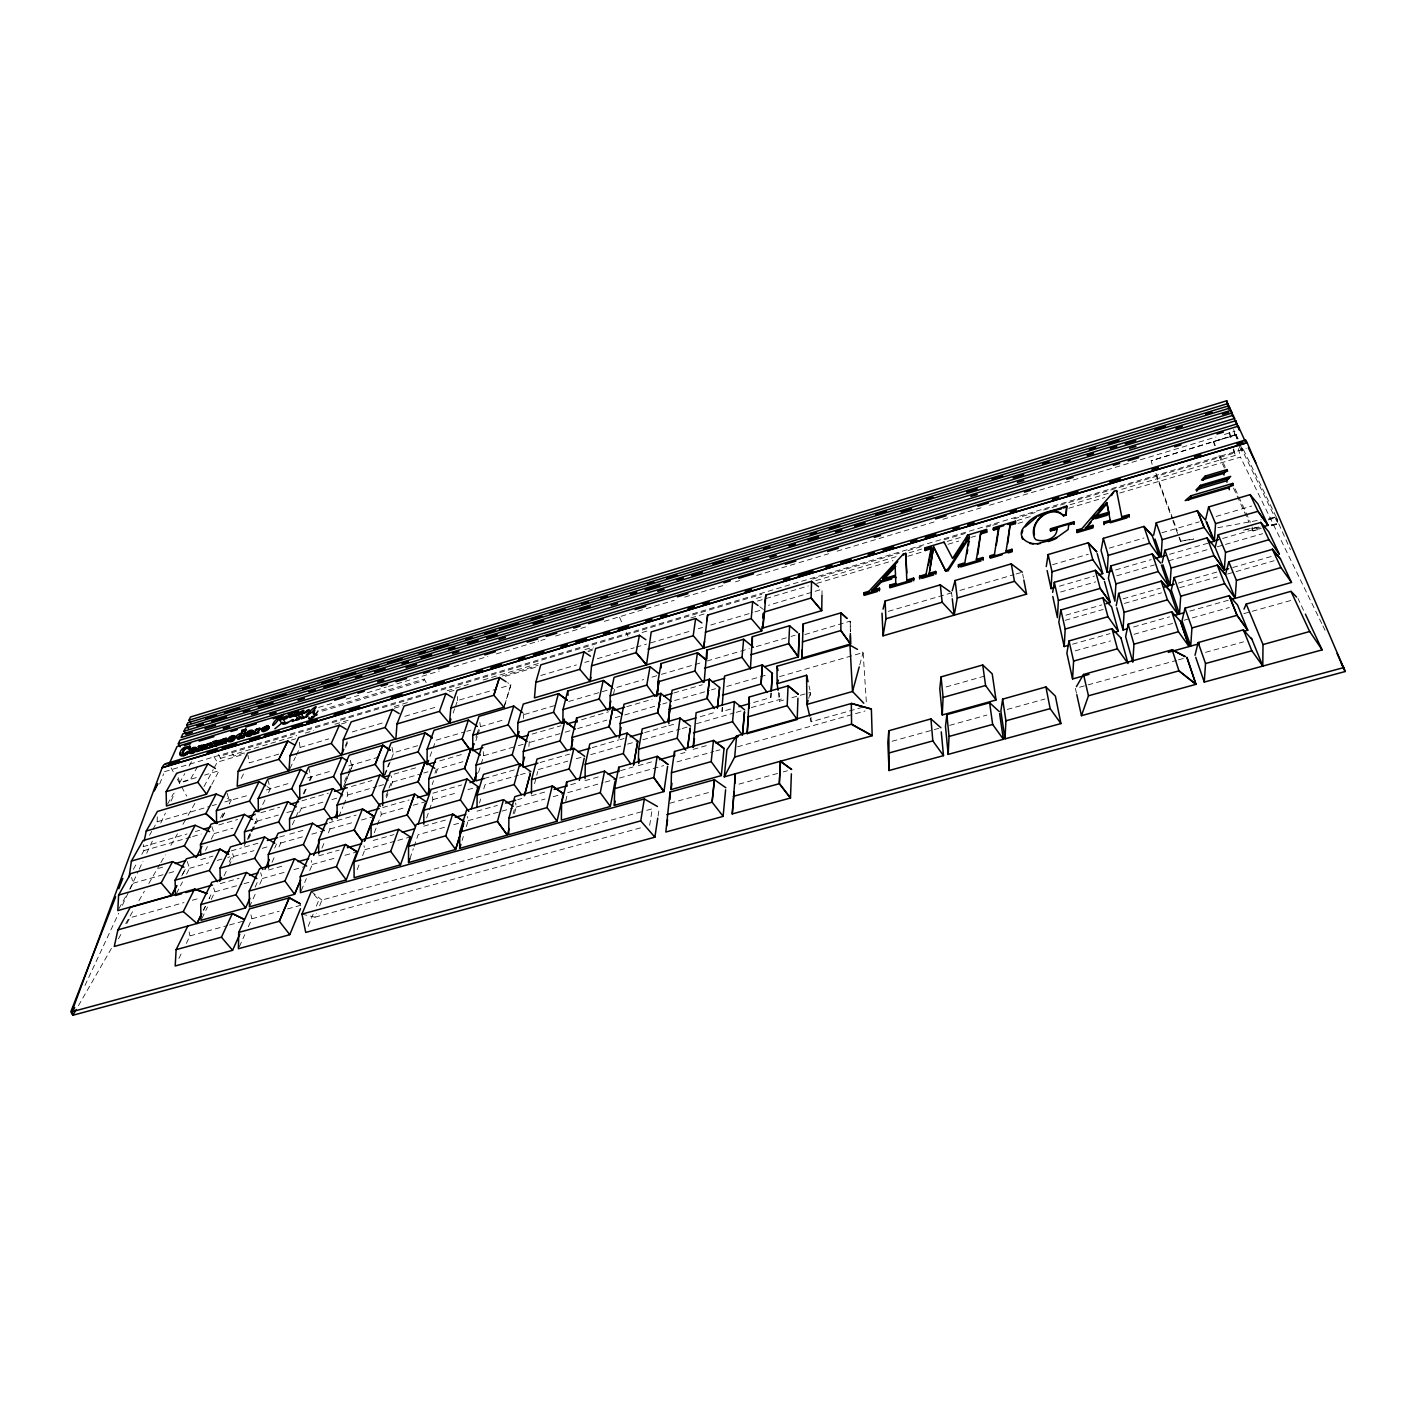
<?xml version="1.0" encoding="UTF-8"?>
<svg xmlns="http://www.w3.org/2000/svg" width="1416" height="1416" viewBox="0 0 1416 1416"><rect width="100%" height="100%" fill="white"/><g stroke="black" fill="none" stroke-linecap="round" stroke-linejoin="round"><path stroke-width="0.75" stroke-dasharray="5 3.75" d="M783.614 700.053L779.473 701.239L779.508 693.043M1238.133 438.818L1235.991 434.57L1237.071 439.102M821.988 595.747L822.041 589.215L768.534 605.287M152.822 829.44L157.158 821.776L157.371 813.51M730.532 709.08L722.054 711.505L722.16 707.416M771.065 692.99L770.835 697.557L751.754 703.009M771.118 693.15L770.835 697.557L768.339 694.035M722.054 711.505L722.479 707.434M658.068 816.058L659.343 807.598M649.661 825.351L652.245 808.802L645.855 810.572M613.482 694.406L614.827 687.999L643.696 679.538M565.745 801.084L567.692 792.641L603.057 782.676M534.575 783.703L537.726 771.596M514.486 813.492L516.203 807.12L515.654 802.925M513.141 813.864L514.291 809.616M859.76 664.865L863.123 652.564L859.353 650.44M528.894 746.498L529.531 738.125M523.389 718.408L524.009 710.283M321.397 710.018L424.304 679.06L423.88 680.565L320.848 711.558M808.713 698.424L810.501 692.389L809.032 685.964M479.475 803.031L480.714 798.978M483.776 788.818L485.015 784.765L518.362 775.26M504.007 707.168L510.91 684.689L507.636 682.636M504.68 705.256L510.946 684.813L498.627 688.477M462.112 840.449L463.333 836.484M466.377 826.572L468.218 820.625L467.545 816.483M478.52 772.481L483.759 755.684L483.157 751.56M475.918 740.656L477.21 736.656M477.865 734.656L480.449 726.656L479.847 722.549M478.431 729.576L475.847 737.577L478.484 729.718M426.623 818.005L428.712 811.881M429.42 809.828L432.924 799.615L431.809 793.509M409.914 858.609L413.348 848.644M414.038 846.644L418.163 834.697L445.385 827.033M434.96 773.295L436.27 769.26M432.163 784.623L433.508 780.729M436.234 772.924L437.579 769.03L462.944 761.702M453.191 713.027L454.607 708.779M455.368 706.85L457.492 700.548L496.574 689.079M430.004 756.48L435.933 740.214L464.678 731.93M386.444 797.739L387.949 793.827M390.958 785.986L392.462 782.075L391.241 776.039M374.284 832.82L376.638 826.661M377.417 824.608L381.346 814.342L380.479 810.324M357.186 869.707L359.487 863.707M362.567 855.689L364.886 849.688L363.965 845.671M385.949 796.146L391.205 782.428M159.672 784.004L163.672 773.738M384.373 775.136L389.135 762.994M385.064 774.782L393.843 752.675M301.944 914.134L315.025 917.179L316.565 913.373M319.627 905.78L321.91 900.08L643.714 811.156M308.192 926.347L313.113 914.187M316.405 906.081L318.865 900.01L313.821 894.346M338.813 816.625L342.92 806.784M343.734 804.801L347.84 794.96L346.938 790.995M321.945 848.149L325.167 840.485M328.388 832.82L329.999 828.98L329.025 825.032M301.272 890.646L306.369 878.557M309.768 870.504L312.316 864.468L311.29 860.521M343.433 786.871L348.601 774.676M349.469 772.64L352.903 764.516L351.239 768.711M345.203 782.924L350.371 770.729M218.294 754.586L220.542 758.374L221.675 755.702L761.861 594.26M344.513 781.349L347.097 775.26M347.964 773.225L351.416 765.082L349.646 757.206M345.469 745.63L347.097 741.665M345.539 747.276L348.035 741.524M299.519 812.359L301.307 808.412L300.298 804.5M239.322 946.72L244.72 934.737M248.331 926.754L251.924 918.772L250.933 914.842M292.386 824.749L299.555 808.908M272.014 862.291L275.518 854.591M279.023 846.874L280.775 843.016L279.695 839.122M303.254 793.898L305.821 788.234M309.254 780.694L310.971 776.924L308.546 767.189M304.192 793.633L306.706 787.845M310.192 780.428L311.909 776.658M249.446 906.824L256.349 891.726M259.801 884.186L262.385 878.522L260.668 872.681M255.146 887.124L257.694 881.336M274.722 848.096L276.439 844.113M84.96 985.465L118.643 913.32M122.378 905.302L128.927 891.266M129.865 889.266L138.29 871.212M139.228 869.212L142.963 861.194M146.715 853.175L152.326 841.157M160.751 823.103L165.424 813.085M171.035 801.067L174.787 793.048M289.944 768.658L295.448 757.082M296.369 755.153L300.05 747.436L299.006 739.488M248.243 837.298L250.172 833.316M251.128 831.316L255.942 821.369L253.11 827.475M246.366 841.405L243.428 847.246M247.34 839.405L252.154 829.457M248.561 839.068L257.199 821.156L254.986 813.439M264.916 800.022L258.402 813.439L279.589 807.315M268.527 792.606L270.368 788.8L267.712 779.189M224.047 875.867L227.834 868.114M228.79 866.185L233.516 856.503L231.728 850.733M229.162 861.99L232.012 856.184L227.764 857.406M201.922 918.4L207.497 907.037M211.214 899.443L214.913 891.868L213.657 888.044M178.912 958.455L181.673 952.809M186.31 943.41L190.01 935.888L189.142 931.94M203.479 910.063L205.355 906.258M203.532 910.187L205.409 906.399M222.383 817.227L225.321 811.527M231.197 800.093L229.233 803.916L231.144 799.969L227.374 798.5M205.532 850.308L207.444 846.591M211.267 839.175L214.117 833.599L211.108 824.094M220.56 817.935L223.498 812.235M241.198 778.428L244.189 772.605M222.33 817.103L224.294 813.297M176.451 893.549L182.505 881.903M186.54 874.132L189.567 868.309L186.346 858.839M181.761 875.849L184.788 870.008M182.823 874.026L185.868 868.203M211.798 784.446L219.073 770.676L204.612 775.118M194.877 803.403L187.319 816.696M204.028 786.535L213.197 769.667M214.205 767.791L217.268 762.18L244.809 753.967M118.448 938.826L121.581 933.091M126.785 923.533L129.918 917.78L183.974 902.594M118.838 908.789L125.953 896.027M130.007 888.752L133.051 883.283L131.635 877.495M197.621 766.552L190.204 779.827L179.478 783.013L184.788 773.614M133.369 869.318L137.582 861.848M141.795 854.379L143.901 850.644L143.388 844.591M149.547 835.21L151.724 831.369M167.477 804.182L173.602 793.332M189.054 766.091L192.24 760.445M78.429 1005.696L111.422 948.419M125.723 923.604L133.423 910.24M138.927 900.7L144.414 891.142M148.822 883.513L159.813 864.415M160.928 862.503L165.318 854.875M170.823 845.317L177.425 833.865M182.929 824.324L186.222 818.59M1235.991 434.57L1151.173 460.749L1152.358 465.209M1236.186 434.783L1151.208 460.749M318.6 707.434L333.415 702.973M346.106 699.15L358.814 695.327M367.275 692.778L386.32 687.025M388.444 686.388L439.226 671.096M454.04 666.617L487.9 656.422M496.379 653.873L538.7 641.112M540.824 640.475L545.054 639.2M555.638 636.014L587.375 626.438M604.313 621.341L674.14 600.295M684.725 597.11L722.815 585.622M735.524 581.799L739.754 580.525M756.693 575.427L796.889 563.303M799.013 562.665L828.643 553.727M837.104 551.178L934.454 521.849M942.932 519.3L981.023 507.813M989.483 505.264L1215.937 437.013M1224.398 434.464L1234.982 431.278M1214.627 445.668L1213.601 441.686L1236.221 434.889L1237.212 438.871M164.504 771.685L1246.257 448.412M812.695 579.055L899.549 553.107M908.01 550.576L922.843 546.134M944.03 539.815L965.216 533.478M986.403 527.141L990.634 525.885M992.758 525.248L999.112 523.354M1013.927 518.911L1035.114 512.592M1043.592 510.061L1234.239 453.067L1235.265 455.421L1118.764 490.202M1241.496 451.084L1242.912 450.66L1242.292 448.182L1240.876 448.606L1241.496 451.084L1238.327 444.536M220.542 758.374L296.794 735.612M305.272 733.081L313.75 730.55M334.937 724.231L349.77 719.806M394.25 706.513L409.082 702.088M447.208 690.707L468.395 684.388M483.228 679.945L540.416 662.883M584.914 649.59L593.393 647.059M642.103 632.51L648.457 630.616M690.831 617.978L705.664 613.535M756.498 598.366L762.852 596.472M815.828 580.649L898.434 555.992M909.037 552.824L921.745 549.036M947.162 541.443L961.995 537.018M1017.077 520.575L1031.91 516.132M1070.036 504.751L1108.162 493.37M244.278 752.958L233.711 756.109L230.631 750.869M341.468 723.965L347.805 722.072M394.285 708.195L402.746 705.681M449.226 691.805L455.563 689.911M502.06 676.052L537.974 665.325M588.684 650.21L592.915 648.935M291.395 740.072L295.643 738.798M505.353 676.264L537.142 666.794M587.976 651.643L592.207 650.369M757.436 601.092L763.79 599.198M765.914 598.579L808.288 585.941M816.749 583.41L893.018 560.665M907.851 556.258L922.666 551.833M948.101 544.257L958.685 541.089M971.394 537.301L975.624 536.045M1017.998 523.407L1024.352 521.513M1068.832 508.238L1104.852 497.512M1119.684 493.087L1240.434 457.085L1321.925 623.872M196.328 777.579L179.743 782.499L176.699 773.242M540.753 675.52L576.383 664.936M584.773 662.44L588.967 661.201M597.304 658.723L634.156 647.785M636.191 647.165L646.439 644.138M650.528 642.917L689.964 631.2M698.265 628.739L702.407 627.5M710.761 625.022L752.852 612.526M754.958 611.907L761.277 610.03M300.05 747.436L328.777 738.904M352.23 731.948L383.417 722.691M404.852 716.319L436.464 706.938M278.74 754.126L249.198 762.888L247.924 755.064M480.449 726.656L505.53 719.31M157.158 821.776L210.046 806.288M212.152 805.669L216.382 804.43M224.843 801.952L247.889 795.385M266.385 789.969L291.13 782.729M307.75 777.862L331.964 770.782M348.761 765.861L378.992 757.011M417.614 745.719L393.099 752.887L391.506 744.905M466.749 731.329L470.873 730.125M524.522 714.425L556.187 705.15M568.701 701.486L613.535 688.371M651.944 677.131L658.121 675.326M661.484 674.335L703.203 662.122M707.026 661.006L749.223 648.67M756.374 646.563L789.013 637.023M791.066 636.421L795.137 635.218M804.837 634.563L850.202 621.128L850.326 631.465M888.345 611.34L951.587 592.844M959.924 590.419L1014.015 574.613M1016.086 573.993L1022.334 572.17M1216.114 516.451L1251.744 506.043M1052.548 564.701L1088.302 554.258M1109.241 548.134L1144.004 537.991M1161.934 532.752L1199.21 521.867M1268.187 519.92L1276.524 517.513L1278.082 523.867L1271.851 525.672M143.034 846.715L187.036 833.953M195.426 831.528L199.621 830.307M218.737 824.944L237.587 819.492M301.856 800.854L328.353 793.172M351.363 786.5L371.966 780.517M394.002 774.145L418.994 766.888M439.756 760.87L462.926 754.144M532.097 734.107L560.913 725.753M581.534 719.77L608.544 711.788M626.757 706.655L652.033 699.327M673.892 692.99L702.425 684.725M143.901 850.644L190.541 837.157M192.665 836.537L201.143 834.077M1222.628 538.469L1259.78 527.726M1059.363 586.206L1094.497 576.047M1115.596 569.94L1151.208 559.639M1169.581 554.311L1207.777 543.266M1251.815 528.31L1252.948 530.805L1261.284 528.398M1271.692 525.389L1277.922 523.584L1241.549 448.748M1252.948 530.805L1259.355 529.283M214.117 833.599L232.967 828.148M257.199 821.156L278.386 815.032M286.864 812.589L295.325 810.129M301.307 808.412L323.751 801.916M331.91 799.562L342.106 796.624M347.84 794.96L376.762 786.606M378.815 786.004L387.081 783.614M392.462 782.075L421.702 773.614M423.791 773.012L427.968 771.808M483.759 755.684L516.415 746.25M518.451 745.666L526.628 743.294M530.026 742.32L563.072 732.762M565.143 732.178L573.391 729.789M577.586 728.567L606.845 720.125M615.199 717.7L621.482 715.894M624.704 714.956L660.653 704.566M662.759 703.964L666.989 702.743M674.6 700.531L709.398 690.477M711.452 689.893L715.54 688.707M726.709 686.477L768.198 674.494M1060.584 592.012L1095.683 581.87M1116.764 575.799L1154.412 564.931M1168.554 560.842L1208.804 549.231M1217.229 546.806L1223.406 545.018M1225.477 544.417L1262.594 533.708M779.561 676.636L863.123 652.564L866.468 704.018M158.468 868.38L162.663 867.176M200.771 859.583L212.966 856.096M231.268 850.857L241.446 847.954M244.703 847.016L259.11 842.892M279.678 837.015L287.908 834.661M289.696 834.148L306.334 829.387M329.238 822.838L333.344 821.51M337.167 820.572L356.142 815.138M382.692 807.545L409.153 799.969M432.871 793.19L461.705 784.942M484.237 778.499L515.513 769.561M540.045 762.534L569.568 754.091M592.171 747.63L618.686 739.895M619.889 739.701L624.014 738.515M644.687 732.603L667.379 725.948M668.795 725.7L677.167 723.31M700.194 716.726L716.885 711.788M1065.894 615.181L1101.843 604.915M1123.118 598.826L1160.217 588.242M1178.36 583.056L1218.043 571.71M1232.77 567.515L1272.949 556.028M133.051 883.283L166.858 873.637M168.964 873.035L175.301 871.212M751.347 707.558L783.243 698.46M189.567 868.309L208.665 862.857M217.161 860.432L225.64 858.008M696.389 723.7L734.196 712.903M736.285 712.319L742.586 710.513M233.516 856.503L253.977 850.662M262.172 848.326L268.314 846.573M280.775 843.016L303.573 836.52M311.856 834.148L322.228 831.192M329.999 828.98L353.097 822.395M361.487 820.006L374.072 816.413M381.346 814.342L404.728 807.669M413.242 805.244L426.004 801.598M432.924 799.615L457.616 792.588M467.9 789.65L478.183 786.712M520.451 774.658L530.858 771.685M538.257 769.578L567.834 761.135M576.277 758.728L584.72 756.321M590.702 754.622L625.5 744.692M627.553 744.108L637.784 741.188M642.811 739.754L680.158 729.098M682.229 728.514L690.53 726.143M791.88 697.699L810.501 692.389L810.642 698.69M1065.151 620.314L1103.188 609.464M1124.446 603.411L1161.509 592.844M1179.634 587.675L1217.194 576.967M1227.637 573.993L1233.973 572.188M1236.097 571.586L1274.117 560.736M693.079 749.383L707.504 745.312M220.276 883.619L239.056 878.309M268.491 870.008L283.288 865.831M318.724 855.83L339.185 850.06M373.204 840.449L393.931 834.608M423.809 826.183L446.925 819.652M477.015 811.156L497.388 805.421M517.76 799.668L521.831 798.518M531.407 795.81L547.939 791.155M570.648 784.747L578.914 782.411M585.02 780.694L599.676 776.552M620.597 770.64L633.111 766.959M638.297 765.649L653.148 761.454M680.724 753.684L684.972 752.48M1072.532 644.192L1110.02 633.625M1133.579 626.969L1169.492 616.845M1189.812 611.11L1228.964 600.065M810.2 717.93L811.138 721.771L864.539 706.726M214.913 891.868L241.977 884.257M244.048 883.673L250.296 881.92M262.385 878.522L285.572 871.99M293.997 869.619L304.529 866.663M312.316 864.468L336.778 857.6M344.92 855.299L357.151 851.866M364.886 849.688L395.861 840.962M397.931 840.396L410.321 836.909M453.775 824.678L462.147 822.324M468.218 820.625L512.751 808.094M516.203 807.12L544.965 799.031M553.178 796.712L563.444 793.827M605.145 782.092L615.553 779.172M619.482 778.057L663.75 765.614M676.972 761.896L713.841 751.524M715.894 750.94L719.983 749.79M946.083 686.955L985.943 675.733M1075.187 650.847L1110.533 640.899M1134.039 634.297L1174.112 623.022M1184.077 620.226L1190.254 618.491M1192.307 617.907L1229.353 607.499M737.559 746.816L865.017 710.991M192.293 900.257L200.612 897.921M1243.832 613.641L1250.08 611.889M1252.169 611.305L1291.746 600.225M1079.611 687.22L1176.413 660.422M1178.519 659.838L1186.944 657.502M1205.565 652.351L1243.567 641.837M892.08 741.276L938.79 728.355M949.623 725.364L986.899 715.062M1007.148 709.451L1044.919 699.026M190.01 935.888L227.48 925.533M229.551 924.949L244.136 920.931M251.924 918.772L279.164 911.249M287.536 908.93L302.21 904.877M669.927 803.226L709.292 792.341M738.993 784.128L781.083 772.499M783.19 771.915L787.402 770.746M315.025 917.179L641.129 827.705M1217.778 527.69L1261.143 519.778M1269.816 518.185L1276.312 516.999M1268.488 518.982L1276.524 517.513L1242.876 448.483M1178.962 537.089L1180.502 541.213L1193.458 538.876M1245.337 529.478L1260.523 526.734M1271.391 524.77L1277.922 523.584M1180.502 541.213L1193.67 539.195M1243.514 530.168L1260.842 527.035M1271.692 525.07L1278.188 523.902M267.181 786.623L270.438 788.641M759.773 606.685L763.383 609.411M311.308 891.514L321.91 900.08M213.94 756.569L217.268 762.18M171.053 767.826L173.177 771.649M177.319 779.119L186.735 796.146M424.304 679.06L426.163 682.654M1322.88 625.854L1325.801 631.802M1239.726 444.128L1242.912 450.66M1303.552 610.331L1297.994 598.472M1213.601 441.686L1215.388 445.615M1219.884 455.456L1225.265 467.245M1235.124 488.856L1237.814 494.75M1238.717 496.733L1250.381 522.274M1218.857 455.864L1224.362 467.935M1233.513 488.06L1249.071 522.274M1278.754 523.796L1290.418 549.744M1234.734 433.65L1236.823 438.27M619.535 617.288L622.067 622.987M626.297 632.51L627.996 636.315M1155.881 473.28L1172.66 518.398M1173.422 520.451L1177.245 530.717M1156.005 475.227L1172.076 518.539M1172.837 520.592L1178.2 535.036M1276.79 518.203L1277.851 521.796M227.091 793.208L229.392 800.801M1179.687 537.726L1180.661 541.549M1252.045 526.876L1253.107 531.089M1233.725 429.526L1235.761 437.898M1238.363 448.553L1240.434 457.085M1229.725 432.712L1231.743 440.96M1233.761 449.226L1235.265 455.421M1229.141 432.216L1231.177 440.571M1233.212 448.907L1234.239 453.067M1075.399 688.371L1076.797 694.672M1022.688 574.029L1023.503 578.206M778.322 692.477L779.473 701.239M951.57 592.702L952.065 596.915M457.368 696.513L457.545 700.672M811.049 717.576L811.138 721.771M850.237 621.27L850.379 631.607M210.949 894.859L209.09 898.664L210.949 894.859"/><path stroke-width="1.5" d="M463.616 823.723L455.598 849.494L408.534 862.592L408.534 846.396L416.198 824.519L452.748 814.182L464.236 821.74M423.809 824.183L423.827 810.253L431.084 789.42L466.944 778.995L460.359 799.881L423.827 810.253M427.136 749.223L462.041 738.869L470.147 749.984L462.094 739.01L468.377 720.054L434.022 730.302L427.136 749.223L427.119 764.534L428.57 760.516M428.765 794.376L428.783 778.729L435.809 758.852L470.962 748.498L464.59 768.41L428.783 778.729M459.669 848.379L459.74 832.059L466.537 810.288L503.512 799.668L497.423 821.492L507.353 835.104L459.669 848.379L460.89 844.414M516.344 736.055L508.132 724.744L513.725 706.018L478.944 716.39L472.785 735.205L472.696 750.657L482.874 747.701M526.858 741.435L517.867 735.028L482.236 745.382L476.006 765.136L475.9 780.889L484.237 778.499M477.033 807.155L477.121 795.102L483.458 774.41L519.814 763.844L514.132 784.588L521.442 794.606M749.223 708.159L749.276 697.008L788.11 685.857L798.146 694.212M752.303 645.926L752.374 636.687L789.615 625.748L797.615 632.651M563.444 793.827L552.311 786.039L514.822 796.642L508.875 818.289L508.733 834.732L557.019 821.298L562.895 795.81M517.707 736.338L517.849 722.744L523.265 704.053L558.453 693.716L567.073 700.017M573.692 727.895L564.842 721.399L528.77 731.86L523.318 751.489L523.159 767.366L537.921 763.135M531.442 793.792L531.584 779.632L537.018 759.065L573.869 748.356L584.72 756.321M669.98 799.509L670.051 792.075L714.46 779.738L725.859 787.756M1296.596 597.074L1291.003 591.304L1246.222 604.066L1263.001 644.563L1262.789 666.086L1251.762 650.617L1243.425 629.819L1198.166 642.563L1195.015 655.272M615.553 779.172L604.561 771.118L566.612 781.986L561.586 803.527L561.373 820.094L610.314 806.483L615.093 781.136M562.842 723.24L563.019 709.558L567.71 690.99L603.287 680.53L611.836 687.061L603.234 680.388L599.198 698.991L607.429 710.301M571.798 749.471L571.976 737.488L576.613 717.983L613.11 707.38L621.819 713.965M585.056 778.641L585.268 764.375L589.782 743.949L627.111 733.081L637.784 741.188L633.554 764.941L637.784 741.188M300.369 903.868L289.342 897.832L249.446 908.93L238.702 932.436L238.419 948.72L289.767 934.702L300.493 908.718M609.942 709.575L610.19 695.787L614.084 677.344L650.05 666.635L658.511 673.396M667.609 766.375L663.927 791.579L614.332 805.368L614.633 788.659L618.721 767.26L657.219 756.392L667.963 764.428M821.953 595.605L821.74 610.65L762.799 628.014L763.932 612.969M619.96 735.665L620.173 723.594L623.996 704.212L660.936 693.504L671.219 701.522M638.386 761.543L638.634 749.206L642.209 728.921L680.087 718.054L690.53 726.143M657.626 695.734L657.927 681.857L661.024 663.555L697.451 652.847L705.717 659.573M668.848 723.682L669.166 709.487L672.14 690.247L709.469 679.255L719.629 687.521L717.381 707.876L719.629 687.521M671.06 789.579L671.45 772.747L674.512 751.489L713.54 740.462L724.036 748.498L713.487 740.32L711.186 761.613L721.364 775.596L671.06 789.579L671.963 783.331M693.132 747.312L696.106 712.69L734.426 701.557L744.692 709.912M704.159 682.229L706.832 650.086L743.665 639.253L753.4 647.289M722.213 705.363L724.55 676.034L762.374 664.883L772.357 673.29L771.26 690.937M818.59 586.72L811.545 581.321L811.12 598.136L821.74 610.65L811.085 597.995L764.552 611.96L762.799 628.014M797.934 698.283L797.208 719.505L747.135 733.647L749.276 697.008M750.427 668.812L752.374 636.687M801.969 658.068L803.138 623.96L840.839 612.88L847.104 618.473L840.803 612.739L840.892 630.686L850.52 643.997L801.969 658.068L802.253 649.732M802.89 631.43L803.138 623.96M304.405 713.133C313.909 707.628 306.458 709.558 305.785 712.071C287.59 721.293 308.776 704.106 302.847 712.956L304.351 712.832M306.599 716.832L305.095 716.956M789.615 625.748L788.747 643.678L798.341 656.918L799.173 633.89L798.341 656.918L764.976 666.582M791.385 773.809L790.464 798.005L732.249 813.899L735.329 773.933L734.869 783.402M941.268 731.913L943.498 755.648L889.071 770.516L888.805 730.762L930.932 718.903L940.914 727.771M942.277 714.956L943.091 697.415L941.091 676.883L982.722 664.971L992.209 673.821L996.05 700.017L942.277 714.956L939.782 688.725L941.091 676.883M747.63 716.956L787.19 705.699L788.075 685.716L798.093 694.052M999.59 713.593L1003.395 739.294L948.189 754.374L949.039 736.444L946.862 714.638L989.625 702.761L999.307 711.629M118.59 895.089L117.811 910.612L171.672 895.39L176.734 885.69L171.672 895.39L161.07 882.858L118.59 895.089L130.679 873.637L172.575 861.618L183.974 867.265M295.679 719.983L292.192 721.523L293.377 719.594M779.296 783.544L790.464 798.005L779.296 783.544L780.428 761.242L791.562 769.437L780.428 761.242M780.464 761.401L779.349 783.685L733.346 796.358M1004.988 738.869L1005.926 720.797L1002.617 699.15L1045.911 686.937L1055.398 696.123L1060.938 723.576L1004.988 738.869L1000.864 711.204L1002.617 699.15M1129.101 517.229L1128.924 514.698L1121.755 516.805L1122.021 517.778M187.868 926.029L176.115 949.658L175.195 965.977L232.578 950.313L239.8 934.206M670.051 792.075L665.839 832.024L723.116 816.395L725.594 789.809M1055.221 587.41L1051.079 588.596L1052.017 571.781L1048.141 554.541L1088.231 542.788L1096.71 551.798M1103.949 579.498L1095.311 570.418L1054.318 582.312L1058.389 600.437L1057.433 617.606L1052.796 596.49M1068.354 645.377L1064.195 646.546L1065.186 629.04L1060.885 609.942L1102.816 597.764L1111.613 606.898L1118.339 631.27L1114.18 632.456M1088.993 674.388L1072.567 678.954L1073.593 661.077L1069.027 640.935L1111.967 628.633L1120.941 637.979M238.083 771.401L278.846 759.33L287.714 741.01L247.605 753.1L238.083 771.401L237.198 786.216L288.722 770.906M1111.418 571.144L1107.223 572.365L1108.232 555.391L1103.33 538.346L1143.933 526.433L1152.164 535.443L1159.598 557.214L1155.403 558.417M1110.746 565.94L1115.914 583.888L1114.87 601.198L1108.392 578.206L1110.746 565.94L1152.288 553.904L1160.695 563.108M771.207 690.796L772.357 673.29M1127.242 628.757L1123.03 629.961L1124.109 612.296L1118.658 593.393L1161.208 581.215L1169.758 590.49L1161.208 581.215M1128.198 624.226L1133.95 644.174L1132.818 662.21L1125.614 636.669L1128.198 624.226L1171.722 611.747L1180.448 621.252L1189.086 646.563L1168.253 652.351M1165.35 555.55L1161.102 556.771L1162.2 539.673L1156.27 522.823L1197.37 510.751L1205.423 520.044M289.997 755.666L331.291 743.418L339.38 725.24L298.741 737.506L289.997 755.666L289.023 770.587L341.291 755.206L343.752 749.33M1174.183 584.242L1170.005 585.445L1171.156 568.011L1164.908 550.24L1206.963 537.885L1215.158 547.39L1218.238 534.77L1260.842 522.415L1268.754 531.761L1279.267 554.063M1183.634 612.862L1179.51 614.031L1180.696 596.225L1174.13 577.498L1217.229 565.161L1225.53 574.595L1228.752 561.851L1272.4 549.355L1280.453 558.931L1291.516 582.436L1231.035 599.499M1199.157 643.767L1190.714 646.103L1191.936 627.943L1184.997 608.172L1229.141 595.693L1237.549 605.021L1247.744 630.262L1243.514 631.43M1263.001 644.563L1309.729 631.501L1322.119 649.873L1204.255 682.087L1205.529 663.538L1198.166 642.563M1218.486 539.673L1214.362 540.859L1215.547 523.655L1208.591 506.981L1250.169 494.626L1257.992 504.043L1268.046 525.336L1263.922 526.522M343.238 739.878L385.117 727.488L392.391 709.434L351.203 721.859L343.238 739.878L342.176 754.94L395.135 739.205M1228.539 568.719L1224.309 569.922L1225.53 552.364L1218.238 534.77M1228.752 561.851L1236.433 580.383L1235.159 598.331L1224.628 583.569L1217.194 565.002L1225.495 574.436L1235.124 598.172M722.496 695.15L761.047 684.052L762.374 664.883M761.047 684.052L762.428 665.042M764.552 611.96L765.808 595.127L811.545 581.321M396.993 723.965L439.438 711.381L445.881 693.468L404.126 706.071L396.993 723.965L395.843 739.152L504.007 707.168M762.038 626.509L761.755 630.97L534.452 697.876L535.814 682.37L540.788 664.865L584.011 651.82L590.454 656.174M762.728 618.031L763.012 613.57M450.978 719.08L449.527 723.204L450.801 708.018L457.12 690.265L499.441 677.503L506.043 681.733M747.135 733.647L748.356 718.779M888.805 730.762L887.832 742.444L889.071 770.516M705.363 632.138L751.223 618.544L752.657 601.517L707.593 615.11L703.717 648.05L693.221 635.589L695.645 618.509L651.218 631.925L646.492 664.883L636.067 652.51L646.457 664.759M1073.894 521.831L1073.965 524.097L1073.894 521.831L1050.53 528.752L1050.601 531.018L1057.168 529.071L1050.371 530.31M732.249 813.899L734.196 791.898M724.266 776.853L734.692 757.064L736.621 735.895L851.335 703.504L871.371 709.044L851.317 703.345L851.582 724.337L872.203 735.754L724.266 776.853L726.921 749.807L736.621 735.895M1104.055 524.628L1103.931 522.079L1110.162 520.238L1108.94 513.672L1093.347 518.291L1085.541 528.557L1090.939 522.362M590.985 677.326L590.083 681.503L591.534 665.856L595.623 648.51L639.448 635.288L645.802 639.696M707.08 620.686L707.593 615.11M704.513 668.264L742.002 657.325L743.665 639.253M693.504 732.815L732.55 721.7L734.426 701.557M724.036 748.498L721.31 775.455M1050.601 531.018L1050.53 528.752M1034.459 534.735C1030.883 519.53 1052.389 504.432 1063.54 515.866L1066.089 515.105L1066.708 505.99L1064.23 506.733C1051.345 511.99 1033.999 512.521 1024.954 526.079C1013.679 537.567 1030.954 547.266 1041.574 542.54A34.126 18.408 -17.7 0 0 1058.46 536.434L1068.177 529.513L1068.655 524.894L1073.753 523.389M1066.089 515.105L1066.708 505.99M712.071 802.199L714.425 779.579L712.071 802.199L666.83 814.643M1085.258 527.584L1092.904 525.336L1092.957 527.903L1076.974 532.611L1076.868 530.062L1081.93 528.575L1114.073 491.334L1116.569 490.591L1116.835 491.564M946.862 714.638L945.481 726.514L948.189 754.374M709.469 679.255L707.15 698.389L714.496 708.584M709.522 679.397L707.204 698.53L669.166 709.487M764.87 602.72L765.808 595.127M1008.121 552.93L1012.086 551.762L1011.998 549.284L1006.103 551.019L1006.404 551.921M1056.956 528.363C1057.77 538.646 1043.468 542.947 1035.574 539.478L1034.406 537.726C1028.051 521.46 1051.911 501.937 1063.54 515.866M693.362 747.241L694.46 738.674M268.898 728.55L264.314 730.798L264.827 728.921L269.288 727.576L267.925 725.594L262.686 727.877A4.319 1.823 -28.8 0 0 261.588 729.329L261.96 730.745A3.841 1.628 -28.8 0 0 263.624 730.851C269.093 727.488 270.067 729.187 263.995 731.506A3.841 1.628 -28.8 0 1 262.332 731.399L261.978 729.983A4.319 1.823 -28.8 0 1 262.579 729.028M269.288 727.576L268.314 726.249M704.531 641.377L703.681 647.909M687.61 747.453L690.194 728.143M687.663 747.595L690.229 728.284M657.927 681.857L694.973 671.042L697.398 652.705L705.681 659.431M1002.192 554.683L990.315 558.187L990.032 557.285L990.244 555.709L994.475 554.452L998.563 527.69L993.306 529.248L993.59 530.133L998.846 528.575L998.563 527.69M129.157 876.787L131.387 861.087L143.069 840.573L195.143 825.28L184.328 845.812L131.387 861.087M666.724 825.847L667.591 819.687M638.634 749.206L677.184 738.249L680.087 718.054M983.058 560.329L982.863 557.497L976.367 559.409L976.792 560.665M657.466 806.518L644.333 798.978L311.308 891.514L301.944 914.134L305.732 932.418L654.882 837.192L657.75 818.165M1007.643 543.673L1010.157 524.221L1015.148 522.734L1015.414 521.212L993.554 527.743L993.306 529.248M996.333 545.054L998.846 528.575M1006.103 551.019L1010.157 524.221M958.632 567.533L958.455 564.701L964.862 562.825L969.376 536.098L947.764 569.374L945.339 570.082L933.551 546.948L929.002 574.772M667.91 764.286L657.166 756.232L653.82 777.685L663.927 791.579L653.767 777.526L614.633 788.659M1046.247 566.542L1048.141 554.541M654.882 837.192L640.74 820.873L644.333 798.978M976.367 559.409L980.757 532.611L986.332 530.947L986.58 529.442L967.712 535.071L952.596 558.47L944.047 542.133L925.144 547.78L924.825 549.302L925.25 550.523L931.728 548.594L931.303 547.373L924.825 549.302M977.801 554.47L980.757 532.611M1052.654 592.366L1054.318 582.312M657.75 712.779L660.883 693.362L657.75 712.779L620.173 723.594M993.59 530.133L993.554 527.743M656.564 695.84L659.06 680.954L656.599 695.982M967.004 553.78L967.712 549.656M968.402 545.549L969.093 541.443M981.164 533.85L986.74 532.186L986.58 529.442M1026.582 594.118L883.035 635.837L885.938 618.774L885.089 601.074L940.33 584.861L949.977 591.711M935.834 574.259L935.657 571.445L928.56 573.533M1060.885 609.942L1058.814 622.12L1064.195 646.546M638.669 763.49L639.43 759.171M1010.44 525.106L1015.431 523.619L1015.414 521.212M1022.334 572.17L1011.272 563.869L955.127 580.507L957.251 597.995L954.207 615.234L942.153 602.242L885.938 618.774M1069.027 640.935L1066.868 653.183L1072.567 678.954M610.19 695.787L646.793 685.114L650.05 666.635M919.763 579.002L919.603 576.188L926.046 574.276L931.303 547.373M913.709 580.772L913.603 578.082L906.789 580.082L907.196 581.197M929.763 570.666L933.551 546.948M1103.33 538.346L1101.064 550.523L1107.223 572.365M585.268 764.375L623.305 753.56L627.111 733.081M614.332 805.368L615.128 801.155M639.448 635.288L636.12 652.652L591.534 665.856M928.507 565.161L931.728 548.594M619.128 737.966L621.093 727.523M1116.197 605.765L1118.658 593.393M561.586 803.527L600.26 792.695L604.561 771.118M144.237 840.839L146.255 831.015L157.424 811.457L216.099 794.057L205.851 813.616L146.255 831.015M925.25 550.523L925.144 547.78M609.092 726.797L613.057 707.239L609.092 726.797L571.976 737.488M609.039 709.788L610.792 701.079M1153.651 535.16L1156.27 522.823M206.913 893.549L194.629 889.177L130.29 907.355L117.917 929.87L114.271 946.472L232.454 913.639L244.242 919.391L232.401 913.515L221.445 937.18L176.115 949.658M911.727 581.374L889.903 587.799L889.85 585.091L895.779 583.339L895.567 576.648L880.752 581.038L872.097 590.33L872.521 591.445L881.159 582.153L891.744 579.02M1162.2 562.683L1164.908 550.24M579.356 780.393L584.224 758.197M1174.13 577.498L1171.297 590.047L1179.51 614.031M877.46 591.481L864.167 595.393L863.742 594.295L864.114 592.685L868.928 591.269L903.337 554.063L905.709 553.355L906.86 572.967M531.584 779.632L569.126 768.959L573.869 748.356M570.56 749.931L572.967 739.418M1205.653 519.513L1208.591 506.981M1184.997 608.172L1182.024 620.81L1190.714 646.103M590.083 681.503L579.728 669.219L584.011 651.82M556.966 821.156L546.983 807.456L552.258 785.898L563.391 793.686M523.318 751.489L559.993 740.94L564.789 721.257L575.409 729.045M563.462 723.169L564.382 719.08M241.977 735.417L240.95 734.55L238.897 737.948A2.602 1.08 -29.1 0 1 237.286 738.32C232.383 734.939 246.472 731.612 240.295 734.444M883.053 609.145L885.089 601.074M561.798 723.541L553.567 712.16L558.4 693.575L567.126 700.159M879.371 590.915L879.371 588.189L872.097 590.33M530.274 773.561L524.362 795.774L530.327 773.702M266.916 727.966L266.509 726.072L264.597 727.895L267.235 727.01M509.034 828.59L507.353 835.104L497.37 821.351L459.74 832.059M859.211 666.918L852.503 691.504L806.925 704.442L809.74 716M522.345 765.684L524.593 757.188M476.006 765.136L512.238 754.693L517.813 734.886L526.805 741.294M517.495 737.665L519.159 731.559M952.189 590.791L955.127 580.507M808.129 700.424L806.925 704.442L806.571 675.255L777.154 683.698L778.021 690.282M471.28 809.067L478.13 786.57M463.563 823.581L455.598 849.494L445.668 835.829L408.534 846.396M476.643 772.87L474.077 781.402L469.953 782.588M476.696 773.012L474.077 781.402L464.536 768.269M499.441 677.503L493.795 695.132L504.043 707.292M499.494 677.627L493.848 695.274L450.801 708.018M445.721 835.971L452.695 814.041L464.183 821.599M464.59 768.41L471.015 748.639M471.953 749.577L473.9 743.577L472.006 749.701M1021.626 533.85L1022.795 530.434M204.028 744.993L201.851 750.108L202.594 748.692C207.373 742.338 199.798 745.913 200.028 749.471L201.514 749.896L200.028 749.471M778.357 680.176L777.154 683.698L776.977 666.281L849.972 645.147L857.476 649.378M209.356 744.834C209.267 741.241 204.683 746.303 205.019 747.967L206.506 748.391L201.851 750.108M1245.23 440.978A20.231 1.628 74 0 1 1247.107 442.695L1345.2 671.52L72.924 1015.237L71.827 1011.767L162.185 767.578A17.718 8.425 72.8 0 1 168.221 763.773L168.947 764.02M408.534 862.592L409.914 858.609M429.455 788.747L427.473 794.73L417.295 797.65M418.163 824.077L425.225 803.509M410.268 836.768L400.516 864.822L354.106 877.725L354.018 861.671L362.602 839.67L398.604 829.334L390.71 851.388L354.018 861.671M1186.927 657.343L1195.954 684.353L1081.452 715.664L1088.462 695.787L1083.505 674.459L1172.129 649.802L1185.086 656.546L1172.129 649.802M371.116 837.086L371.081 825.245L407.118 814.996L414.587 794.004L426.004 801.598M407.118 814.996L414.64 794.146L379.187 804.288L371.081 825.245M382.692 805.598L382.656 792.022L418.039 781.827L425.172 761.79L434.747 768.322M418.039 781.827L425.172 761.79M389.825 775.349L383.577 777.154L383.541 761.95L418.109 751.843L425.083 732.78L432.322 737.736M364.514 841.069L374.072 816.413L362.478 808.943L354.159 830.059L318.6 840.166L318.724 853.866M382.656 792.022L390.427 772.039L425.225 761.932M364.461 840.945L374.019 816.271M115.634 896.894L70.8 1011.82L72.924 1015.237L76.216 1009.519M118.838 888.682L122.838 878.416M356.301 853.724L346.194 879.92L300.422 892.664L300.263 876.734L309.732 854.609L345.309 844.555L357.151 851.866L345.239 844.414L336.442 866.592L300.263 876.734M268.916 726.921L264.456 728.266L263.942 730.143L268.527 727.895M264.969 728.55L266.898 726.727M253.889 734.462L256.243 729.47L253.889 734.462L258.792 732.692M337.15 818.36L337.079 805.138L372.036 795.066L379.913 774.924L388.002 780.322M257.163 732.603C261.447 724.957 257.818 729.895 261.854 728.727C259.464 730.32 256.615 727.399 256.526 729.948M258.261 729.594L258.721 728.355M257.446 733.099L260.402 728.798M253.623 733.984L258.526 732.196M383.541 761.95L391.117 742.904L425.136 732.904L432.376 737.86M341.061 789.491L340.973 774.375L375.169 764.392L382.816 745.205L390.126 750.091M375.169 764.392L382.816 745.205M240.72 738.479L240.171 737.541C240.401 739.364 245.623 737.665 243.8 736.108L242.791 736.409L244.331 737.046M194.842 749.241C192.753 756.622 189.39 749.931 194.788 748.445M242.791 736.409L245.818 729.028L243.34 737.347M241.729 730.656L243.729 731.134L241.729 730.656L245.818 729.028M242.278 731.576L243.694 730.851M241.906 733.329L243.18 730.214M188.417 748.427L189.868 746.144L190.381 746.993C189.974 750.781 184.717 744.09 183.354 750.639C178.752 758.569 187.054 751.117 188.31 752.144L187.071 754.569L185.567 753.56C176.841 759.489 179.389 747.4 186.487 746.993A4.018 1.646 -29.6 0 1 188.116 746.781L189.868 746.144M214.878 744.922L216.418 745.418L214.878 744.922C214.613 741.365 222.153 737.789 217.445 744.143L216.737 745.63L221.268 744.267L219.887 743.418L221.746 744.126L226.259 742.763L224.896 741.895L226.418 742.409M224.896 741.895L226.206 738.037L221.285 740.072L221.763 740.887L224.825 739.063M225.392 742.727L226.808 739.046L225.746 738.833M335.061 817.705L337.486 811.669M216.259 744.816L220.931 743.099M219.887 743.418C219.71 739.895 227.144 736.196 222.454 742.639L221.268 743.294L226.259 742.763M221.746 744.126L224.241 740.356L223.87 738.922M337.079 805.138L345.557 785.048L379.966 775.065M220.365 744.232L221.763 741.241L224.347 739.736M313.662 855.423L319.343 841.989M215.356 745.736L218.843 740.444M216.754 740.533L216.843 742.32L216.754 740.533L213.232 741.719L214.577 742.568L213.073 742.072M205.019 747.967L206.842 748.604L211.338 747.241L210.028 746.462L211.745 747.117L216.418 745.418M216.737 745.63L217.445 744.143M318.6 840.166L327.574 819.085L362.531 809.067L374.072 816.413M211.745 747.117L214.099 741.754M210.028 746.462L211.356 742.604L206.453 744.621L211.798 743.329L210.471 747.205M212.435 745.648L211.267 746.303L216.259 745.772M340.973 774.375L349.203 755.241L382.869 745.329L390.179 750.232M238.702 932.436L279.288 921.267L289.289 897.709L300.298 903.727M279.288 921.267L289.289 897.709M205.462 748.71L206.878 745.719L209.48 744.214M201.391 749.365L206.063 747.648M209.037 743.471L206.4 747.86L211.338 747.241M206.842 748.604L207.586 747.205M289.643 829.776L289.537 818.837L324.069 808.89L332.707 788.641L342.53 794.995M202.382 745.807L198.293 746.604L201.957 745.082M200.47 750.215L202.258 746.781L204.506 745.931M196.877 751.595L199.302 746.303L196.877 751.595L201.514 749.896M299.803 799.297L299.679 786.429L333.503 776.552L341.787 757.259L347.398 761.011M268.474 868.061L268.297 854.45L303.396 844.485L312.529 823.245L324.299 830.608M284.917 881.035L294.616 894.275L300.564 880.026L294.616 894.275L249.446 906.824L249.234 891.036L284.917 881.035L294.563 858.733L306.635 866.061M1243.991 609.145L1246.222 604.066M251.198 733.346C248.561 739.435 247.074 731.824 251.517 731.364M180.133 746.834L178.292 743.807L179.956 740.161L1235.796 420.711L1239.212 430.004L1238.292 426.181L177.071 746.498L169.053 764.18L179.531 760.852M192.275 732.426L185.921 734.355L184.027 731.205L185.461 728.072L1231.053 410.286L1233.247 416.924M188.417 728.408L186.647 725.452L187.85 722.797L1229 405.737L1230.929 411.737M190.788 723.169L189.018 720.213L190.487 716.992L1226.734 400.763L1228.876 407.206M289.537 818.837L298.758 798.642L332.707 788.641M249.871 898.328L245.605 907.904L201.001 920.312L200.718 904.612L211.781 882.292L246.455 872.486L256.88 878.557M265.004 869.318L269.359 859.53M268.297 854.45L278.067 833.281L312.529 823.245M299.679 786.429L308.546 767.189L341.84 757.401M249.234 891.036L259.517 868.805L294.563 858.733M244.649 842.679L244.49 831.812L278.616 821.988L287.979 801.633L296.263 806.872M71.862 1013.537L74.659 1007.519M258.385 811.315L258.208 798.518L291.678 788.747L300.617 769.366L307.095 773.596M200.718 904.612L235.959 894.753L246.455 872.486M220.206 879.194L220.011 868.185L254.65 858.326L264.58 836.998L274.793 843.228M278.846 759.33L287.767 741.134M219.692 881.336L221.533 877.336M244.49 831.812L254.42 811.51L287.979 801.633M201.621 913.851L197.001 923.498L201.674 913.993M258.208 798.518L267.712 779.189L300.617 769.366M220.011 868.185L230.542 846.892L264.58 836.998M154.256 790.96L157.778 783.862M200.7 855.264L200.488 844.485L234.242 834.767L244.278 814.306L252.667 819.475M216.613 823.439L216.382 810.731L249.481 801.067L259.075 781.597L265.624 785.756M181.637 893.744L175.442 895.496L175.124 880.186L209.338 870.451L219.976 849.051L228.525 854.06M117.917 929.87L183.284 911.568L194.576 889.053L206.86 893.408M237.198 736.975L237.835 739.258A2.602 1.08 -29.1 0 0 239.446 738.886L241.003 737.789M185.567 753.56L187.797 751.294M201.886 846.325L196.169 857.583L184.328 845.812M216.382 810.731L226.525 791.296L259.128 781.721M200.488 844.485L211.108 824.094L244.331 814.448M175.124 880.186L186.346 858.839L220.029 849.175L228.596 854.184M161.141 882.982L172.575 861.618M180.646 752.462C177.549 756.728 184.045 756.693 186.062 754.409M210.683 786.269L206.559 794.181L166.451 805.987L166.15 791.668L176.699 773.242L207.887 763.79L197.833 782.287L166.15 791.668M241.481 736.639C232.1 743.276 247.304 725.417 238.667 737.683M154.556 789.066L157.548 783.809M1076.408 686.636L1083.505 674.459M933.693 546.912L945.764 571.321L948.207 570.613L969.624 537.284M954.172 557.904L963.482 543.496M965.8 539.903L967.712 535.071M300.971 717.239L301.059 718.921L308.033 716.071M274.881 728.815L282.616 722.461M283.005 722.656C280.067 726.744 291.944 721.364 287.076 722.372M228.613 739.24L227.852 741.081A4.602 1.929 -29.2 0 0 228.773 741.772C236.189 742.639 238.136 732.125 229.764 738.214M258.544 730.072L260.013 728.284M189.549 751.383L190.47 750.356M313.325 710.797L314.883 710.655L312.37 711.912C293.307 724.904 325.485 696.637 313.325 710.797L315.556 714.797L317.998 710.991M1095.365 517.229L1106.993 503.6L1108.94 513.194L1095.365 517.229L1095.081 516.256L1106.728 502.627L1108.94 513.194M1066.938 506.698L1063.062 508.096M297.732 717.912C291.696 722.567 302.9 718.301 298.033 719.08L300.9 716.832M295.785 715.08C300.316 712.478 299.325 709.717 295.201 713.31C289.714 719.116 300.865 714.142 295.785 715.08L297.289 717.753M288.935 722.001L292.457 719.594M1091.984 518.203L1094.78 514.964M1098.975 510.114L1103.17 505.246M1111.56 495.547L1114.073 491.334M283.66 714.39L280.049 717.753L281.749 717.434L280.138 719.983L286.138 718.531L284.811 718.39L286.651 715.876L279.094 718.868C268.35 732.886 273.323 720.195 278.297 718.284L282.881 714.638M315.556 714.797L317.113 714.673L314.6 715.93C314.352 718.018 306.617 721.063 309.131 717.416M895.071 565.391L882.611 579.02L895.531 575.179L895.071 565.391L895.638 566.542L883.018 580.117L894.098 576.843M1232.858 483.387L1190.785 495.812L1185.192 500.627L1228.858 487.741L1232.858 483.387L1233.336 485.369L1191.298 497.777L1188.484 500.184M1223.689 473.457L1227.336 469.493L1205.175 476.077L1201.511 480.042L1223.689 473.457L1224.061 475.05M1196.272 489.777L1226.628 480.803L1230.699 476.36L1200.396 485.352L1196.272 489.777L1196.626 491.175L1200.733 486.732L1229.017 478.36M188.31 752.144C178.381 762.923 184.062 743.896 188.93 749.276M882.805 577.817L897.762 561.639M1203.122 480.29L1205.582 477.652L1227.707 471.085M1025.184 526.787L1036.494 517.159M247.181 733.311L245.924 735.647A4.62 1.929 -29 0 0 246.88 736.338C254.349 737.187 256.172 726.691 247.818 732.78M240.419 736.869L239.446 737.665M216.365 741.506L221.285 740.072M216.843 742.32L220.011 740.515M201.55 746.037L206.453 744.621M201.992 746.781L206.895 745.365M263.075 728.532L264.367 727.523M303.608 717.169L302.316 717.788M182.912 750.02L186.983 747.843A4.018 1.646 -29.6 0 1 188.629 747.613L190.381 746.993M191.125 749.843C199.497 743.789 197.284 754.303 190.027 753.418A4.602 1.894 -29.6 0 1 189.124 752.71M1038.105 516.114L1051.929 510.893M265.075 727.116L267.235 726.337M285.236 722.886L284.156 722.886M310.759 718.071L312.936 716.425L311.962 716.726M245.18 730.355L246.349 729.948M189.018 720.213L1227.991 403.507M205.586 718.655L216.17 715.434M224.613 712.868L239.428 708.354M256.331 703.221L262.686 701.274M271.129 698.707L285.926 694.212M302.847 689.061L309.184 687.132M321.875 683.273L332.441 680.052M340.902 677.467L355.699 672.972M368.39 669.113L378.957 665.892M387.418 663.325L402.215 658.812M419.136 653.661L425.473 651.732M433.933 649.165L448.73 644.652M465.634 639.501L471.988 637.572M484.679 633.713L495.246 630.492M499.476 629.217L518.504 623.412M531.177 619.553L541.762 616.349M550.205 613.765L565.019 609.269M581.923 604.119L588.26 602.189M600.95 598.331L607.305 596.401M647.466 584.171L653.803 582.241M666.494 578.383L677.06 575.161M713.009 564.223L723.576 561.001M763.755 548.771L770.092 546.841M810.253 534.629L816.607 532.682M829.298 528.823L839.865 525.619M875.796 514.681L886.381 511.459M926.542 499.228L932.878 497.299M992.085 479.281L1002.652 476.059M1042.831 463.829L1049.168 461.899M1089.347 449.686L1095.683 447.757M1108.374 443.881L1118.941 440.677M1154.872 429.738L1165.457 426.517M1205.618 414.286L1211.972 412.357M186.647 725.452L1230.026 408.02M196.877 725.842L203.214 723.912M211.674 721.346L226.489 716.85M243.393 711.717L249.747 709.788M258.208 707.221L273.005 702.725M308.954 691.805L315.29 689.875M323.751 687.309L338.566 682.813M355.469 677.662L361.823 675.733M374.514 671.892L385.081 668.671M402.002 663.538L408.339 661.608M421.03 657.75L431.597 654.546M448.518 649.395L454.855 647.484M467.545 643.625L478.13 640.404M486.591 637.837L497.158 634.634M533.106 623.713L543.673 620.491M579.622 609.57L590.207 606.367M630.385 594.154L636.722 592.242M645.183 589.658L659.98 585.162M676.901 580.029L683.238 578.1M691.698 575.533L702.283 572.312M742.444 560.116L748.798 558.187M788.977 545.992L795.314 544.063M808.005 540.204L818.572 537M835.493 531.85L841.847 529.92M854.521 526.079L865.105 522.858M901.054 511.937L911.621 508.733M966.597 492.025L977.182 488.821M1013.13 477.9L1023.697 474.679M1063.876 462.483L1070.213 460.554M1087.134 455.421L1093.488 453.492M1110.392 448.341L1116.746 446.429M1125.207 443.845L1135.774 440.642M1175.953 428.429L1182.289 426.499M1222.468 414.304L1228.822 412.375M184.027 731.205L1232.292 412.976M204.966 728.567L215.551 725.364M251.517 714.46L257.871 712.549M298.068 700.354L304.405 698.442M405.967 667.662L416.552 664.458M452.518 653.555L458.855 651.625M499.069 639.448L505.406 637.519M611.199 605.446L617.553 603.535M657.75 591.339L664.086 589.428M769.879 557.355L776.234 555.444M970.88 496.432L977.235 494.52M1017.431 482.325L1023.786 480.413M1129.561 448.341L1135.915 446.429M1234.752 418.41L181.159 737.506L182.841 733.842L1233.318 415.26L1235.743 422.499M223.286 728.603L229.622 726.691M269.783 714.549L276.138 712.637M377.594 681.963L383.931 680.034M178.292 743.807L1237.23 423.862M184.363 745.559L190.718 743.648M199.178 741.099L213.993 736.621M230.914 731.523L237.269 729.612M245.729 727.045L256.314 723.859M273.235 718.762L279.589 716.832M288.05 714.284L298.794 711.186M334.601 700.247L345.185 697.044M357.876 693.221L364.231 691.309M381.152 686.194L387.506 684.282M395.967 681.733L406.551 678.547M423.473 673.432L429.827 671.52M438.287 668.971L448.872 665.768M484.838 654.918L495.423 651.732M527.159 642.156L537.744 638.97M546.204 636.404L556.789 633.217M573.728 628.102L580.064 626.191M588.525 623.642L603.34 619.181M635.094 609.606L645.661 606.402M677.414 596.826L687.981 593.64M723.965 582.79L730.302 580.879M738.763 578.312L753.577 573.852M785.331 564.276L795.898 561.09M827.652 551.514L838.219 548.311M874.203 537.46L880.54 535.549M935.569 518.946L946.136 515.76M977.89 506.185L988.457 502.999M1024.441 492.149L1030.777 490.219M1066.761 479.369L1073.098 477.457M1113.312 465.333L1119.649 463.421M1128.127 460.873L1138.694 457.669M1174.678 446.819L1181.015 444.907M1216.999 434.057L1223.335 432.146M198.293 746.604L199.302 746.303M217.232 741.347L213.232 741.719M255.305 729.753L259.004 728.833M198.736 747.347L199.744 747.046M264.597 727.895L266.544 727.311M196.435 750.852L201.373 750.25M240.171 737.541L243.658 736.444L244.207 737.382M165.548 763.79L1245.46 440.004M207.178 752.746L217.675 749.418M221.905 748.161L236.738 743.719M249.446 739.895L260.048 736.727M264.385 735.594L279.111 731.01M291.82 727.205L302.422 724.036M306.759 722.886L317.255 719.594M334.211 714.514L344.796 711.328M349.115 710.177L359.629 706.885M391.489 697.486L402.002 694.194M433.862 684.778L444.376 681.485M476.165 671.963L482.52 670.069M490.998 667.52L501.583 664.352M518.61 659.36L524.894 657.36M533.425 654.918L543.956 651.643M560.966 646.67L567.267 644.669M575.799 642.227L586.33 638.952M603.34 633.961L609.641 631.961M618.173 629.518L628.704 626.261M645.661 621.182L652.015 619.27M660.546 616.81L666.847 614.827M688.034 608.473L694.389 606.579M702.867 604.03L709.221 602.136M745.241 591.339L751.595 589.428M783.42 579.976L789.739 578.011M798.252 575.515L813.032 571.02M825.793 567.267L832.112 565.303M840.626 562.825L851.175 559.585M868.167 554.559L874.486 552.612M882.982 550.116L893.549 546.895M910.523 541.868L916.86 539.903M925.356 537.407L935.923 534.186M952.897 529.159L959.234 527.212M967.73 524.716L974.066 522.769M1010.104 512.008L1016.44 510.061M1052.477 499.299L1058.814 497.37M1067.31 494.857L1077.877 491.653M1109.666 482.148L1120.251 478.962M1152.04 469.439L1158.394 467.528M1194.414 456.749L1200.768 454.837M1236.787 444.04L1243.142 442.128M162.274 767.737L1247.107 442.695L162.185 767.578M997.82 527.442L1003.785 525.655M1007.75 524.469L1015.697 522.097M1063.328 515.141L1065.859 514.38M1050.76 529.478L1074.107 522.557M1095.081 516.256L1108.675 512.238M535.814 682.37L579.781 669.343M648.05 649.112L693.256 635.731M1095.577 518.681L1107.277 515.212M863.742 594.295L878.947 589.799M889.496 586.684L913.302 579.657M919.32 577.763L935.392 573.02M958.207 566.294L982.633 559.072M990.032 557.285L1011.785 550.859M1076.691 531.655L1092.674 526.929M1103.79 523.655L1128.835 516.256M921.763 578.401L933.817 574.843M960.668 566.931L981.023 560.931M1110.321 522.769L1127.012 517.849M472.785 735.205L508.185 724.868M517.849 722.744L553.603 712.301M563.019 709.558L599.198 698.991M750.852 654.741L788.747 643.678L798.305 656.759M802.518 641.873L840.839 630.545L850.52 643.997L850.414 635.731M957.251 597.995L1014.476 581.321L1026.6 594.278L1023.857 580.064M1215.547 523.655L1257.974 511.3L1268.046 525.336L1257.974 511.3L1250.169 494.626M1052.017 571.781L1092.816 559.727L1102.763 573.657L1098.639 574.843M1108.232 555.391L1149.597 543.195L1159.598 557.214M1162.2 539.673L1204.113 527.478L1197.352 510.592L1204.113 527.478M203.816 829.103L210.099 827.28M248.066 816.448L254.349 814.625M290.174 804.235L298.652 801.775M334.477 791.402L347.239 787.685M429.225 763.932L435.544 762.091M519.743 737.683L527.973 735.293M566.966 723.983L577.374 720.974M614.119 710.319L624.651 707.257M663.697 695.946L671.839 693.575M712.354 681.839L724.726 678.246M1209.901 542.647L1214.114 541.266M1058.389 600.437L1100.179 588.419L1110.303 602.49L1106.073 603.712M1115.914 583.888L1158.253 571.551L1168.466 585.87L1164.341 587.056M1171.156 568.011L1214.061 555.656L1224.309 569.922L1214.061 555.656L1206.963 537.885M1225.53 552.364L1268.966 539.691L1279.303 554.222M175.23 863.583L185.691 860.592M225.179 852.609L229.25 851.441M267.341 840.538L277.625 837.599M316.741 826.413L327.149 823.439M366.673 812.129L379.311 808.518M577.87 751.719L590.136 748.214M630.226 736.745L642.616 733.187M683.45 721.523L695.999 717.93M739.01 706.655L749.63 703.61M477.121 795.102L514.132 784.588M1065.186 629.04L1107.949 616.721L1118.339 631.27M1124.109 612.296L1167.474 599.818L1177.935 614.473L1173.705 615.659M1180.696 596.225L1224.663 583.728M1236.433 580.383L1280.949 567.568L1291.516 582.436M185.762 892.576L212.559 885.018M715.735 742.993L738.391 736.585M249.499 875.371L257.854 872.999M298.103 861.654L308.67 858.662M347.363 847.741L361.682 843.706M402.233 832.272L414.658 828.749M455.332 817.28L465.829 814.324M505.53 803.12L515.725 800.235M554.134 789.402L566.524 785.898M608.048 774.18L618.509 771.242M659.52 759.666L674.37 755.471M508.875 818.289L547.036 807.598M671.45 772.747L711.186 761.613M943.091 697.415L985.571 685.521L982.722 664.971M1073.593 661.077L1117.419 648.811L1128.039 663.538L1120.906 637.82M1133.95 644.174L1178.413 631.731L1189.086 646.563L1180.448 621.252M1191.936 627.943L1237 615.323L1247.744 630.262L1236.982 615.163L1229.123 595.534L1236.982 615.163M734.692 757.064L851.565 724.178L872.185 735.594L871.371 709.044M1088.462 695.787L1178.944 670.848L1195.954 684.353L1186.944 657.502M1205.529 663.538L1251.797 650.794M301.944 914.134L640.74 820.873M889.814 752.746L932.825 740.904L930.932 718.903M949.039 736.444L992.651 724.443L989.625 702.761M1005.926 720.797L1050.141 708.62L1045.911 686.937M71.827 1011.767L1344.226 667.449M1037.326 543.886L1040.3 543.479M1053.38 510.592L1061.239 508.981M1029.627 543.39L1033.273 543.921M216.099 794.057L223.675 797.137M195.143 825.28L209.621 831.635M287.714 741.01L294.652 744.975M339.38 725.24L346.23 729.275M392.391 709.434L399.153 713.54M445.881 693.468L452.571 697.645M207.887 763.79L215.391 768.499M398.604 829.334L410.321 836.909M466.944 778.995L478.183 786.712M503.512 799.668L513.247 806.394M470.962 748.498L480.396 755.117M695.699 618.65L701.858 622.881M519.814 763.844L530.858 771.685M468.377 720.054L477.351 726.461M513.725 706.018L522.575 712.531M752.692 601.658L758.038 605.535M1195.936 684.193L1178.944 670.848L1172.112 649.643M183.284 911.568L197.001 923.498M216.843 823.315L205.816 813.492L216.896 823.439M863.778 703.221L852.503 691.504L849.972 645.147M1095.311 570.418L1103.914 579.339M1088.231 542.788L1096.674 551.656M1152.182 535.602L1143.933 526.433L1149.633 543.337M1243.443 629.978L1252.01 639.501M439.438 711.381L449.58 723.328M395.17 739.347L385.117 727.488M331.291 743.418L341.238 755.082M278.793 759.206L288.776 771.03M232.578 950.313L221.445 937.18M1272.4 549.355L1280.453 558.931M279.218 921.143L289.714 934.56M712.018 802.058L723.063 816.236M310.529 854.22L303.396 844.485M278.616 821.988L285.589 831.493M257.234 811.651L249.481 801.067M254.65 858.326L262.88 869.495M241.162 844.219L234.242 834.767M209.338 870.451L217.568 881.672M468.82 811.474L460.359 799.881M418.109 751.843L427.331 764.481M417.986 781.685L427.42 794.606M375.098 764.251L384.285 776.8M407.065 814.873L415.543 826.519M380.249 806.306L372.036 795.066M362.461 841.37L354.089 829.918L362.531 841.493M332.176 819.917L324.069 808.89M299.466 799.403L291.678 788.747M609.039 726.656L616.314 736.727M630.704 763.72L623.305 753.56M567.179 750.799L559.993 740.94M576.471 779.048L569.126 768.959M520.575 766.127L512.238 754.693M750.356 668.83L742.002 657.325M760.994 683.91L767.171 692.495M703.274 682.494L694.973 671.042M655.059 696.477L646.793 685.114M685.857 750.179L677.184 738.249M657.697 712.637L665.007 722.762M1060.938 723.576L1050.141 708.62M1003.395 739.294L992.651 724.443M943.498 755.648L932.825 740.904M1204.078 527.318L1214.132 541.425L1206.184 521.831M240.738 733.47L241.269 734.391M240.401 733.612L240.95 734.55M238.95 737.648L239.499 738.568M241.871 730.302L242.419 731.24M279.094 718.868L281.341 722.85M283.342 719.417L285.82 723.523M297.236 713.399L299.484 717.381M301.378 713.983L303.856 718.107M312.37 711.912L314.6 715.93M1248.363 447.792L1255.762 462.696M1341.324 663.573L1345.2 671.52L1337.111 653.555M1305.393 614.137L1322.119 649.873M1260.842 522.415L1268.984 539.85M1272.365 549.196L1280.967 567.727M1291.038 591.463L1309.765 631.678M245.534 907.762L235.959 894.753M206.506 794.057L197.833 782.287M1238.292 426.181L1245.266 441.491M346.141 879.796L336.442 866.592M333.503 776.552L342.566 788.907M1021.715 537.071L1022.6 539.213M390.71 851.388L400.462 864.68M1206.432 521.442L1214.362 540.859M1224.309 569.922L1215.158 547.39M1251.461 638.156L1262.753 665.927M864.114 592.685L864.539 593.8M868.928 591.269L869.353 592.384M879.371 588.189L879.796 589.286M880.752 581.038L881.159 582.153M889.85 585.091L890.257 586.206M895.567 576.648L895.974 577.763M895.779 583.339L896.186 584.454M903.337 554.063L903.744 555.16M913.603 578.082L914.01 579.197M919.603 576.188L920.046 577.409M926.046 574.276L926.471 575.515M935.657 571.445L936.1 572.666M945.339 570.082L945.764 571.321M947.764 569.374L948.207 570.613M600.26 792.695L610.261 806.341M944.047 542.133L944.472 543.355M958.455 564.701L958.88 565.94M1155.014 539.089L1161.102 556.771M1195.723 657.325L1204.255 682.087M1162.908 564.754L1170.005 585.445M1161.368 565.037L1168.448 585.728M1169.722 590.33L1177.935 614.473M1152.288 553.904L1158.27 571.71M1171.722 611.747L1178.413 631.731M1161.173 581.056L1167.492 599.977M982.863 557.497L983.288 558.736M990.244 555.709L990.545 556.594M994.475 554.452L994.775 555.355M986.332 530.947L986.74 532.186M1011.998 549.284L1012.281 550.187M1015.148 522.734L1015.431 523.619M732.55 721.7L742.462 735.276M1076.868 530.062L1077.151 531.035M1093.347 518.291L1093.63 519.265M1092.904 525.336L1093.187 526.292M787.19 705.699L797.155 719.363M1103.931 522.079L1104.197 523.035M1106.728 502.627L1107.17 503.636M1108.94 513.672L1109.224 514.645M1110.162 520.238L1110.445 521.194M1116.764 607.783L1123.03 629.961M1128.924 514.698L1129.189 515.672M1097.223 553.638L1102.728 573.498M1104.498 581.427L1110.303 602.49L1100.179 588.419L1095.276 570.259M1111.967 628.633L1117.419 648.811M1088.196 542.629L1092.851 559.886M1102.816 597.764L1107.985 616.88M751.223 618.544L761.72 630.828M1190.785 495.812L1191.298 497.777M1200.396 485.352L1200.733 486.732M1205.175 476.077L1205.582 477.652M776.977 666.281L778.021 670.423M1226.734 400.763L1228.734 408.976M1231.053 410.286L1231.955 413.985M1228.858 487.741L1229.336 489.724M1226.628 480.803L1226.964 482.201M1235.796 420.711L1236.787 424.8M985.571 685.521L996.014 699.858M806.571 675.255L808.058 681.68M1076.797 694.672L1081.452 715.664M1047.114 570.56L1051.079 588.596M940.295 584.702L942.171 602.384M954.172 615.075L952.278 598.809M1116.569 490.591L1121.755 516.805M1011.272 563.869L1014.476 581.321M566.612 781.986L567.055 786.252M567.71 690.99L568.099 695.185M576.613 717.983L577.002 722.213M618.721 767.26L619.04 771.578M882.026 613.181L883.035 635.837M661.024 663.555L661.219 667.874M905.709 553.355L906.789 580.082M674.512 751.489L674.689 755.879M706.832 650.086L706.991 658.829M850.361 633.518L850.485 643.855M1056.832 538.115A34.126 18.408 -17.7 0 1 1048.265 541.567M286.351 718.478L290.917 715.239L289.944 717.54L293.431 715.983L291.855 716.266C296.599 711.505 285.873 715.664 286.351 718.478M744.462 711.894L742.639 733.152L744.515 712.036M307.892 713.806L310.706 712.425L307.892 713.806M670.547 705.469L668.016 721.859L670.582 705.611M251.287 730.727C249.641 739.17 245.446 731.559 251.287 730.727M233.215 736.178C231.481 744.621 227.41 737.028 233.215 736.178M233.693 736.975C231.959 745.418 227.887 737.825 233.693 736.975M194.576 747.896C192.629 756.339 188.788 748.798 194.576 747.896M253.659 731.134L251.039 734.125L246.402 735.506A4.62 1.929 -29 0 1 245.446 734.815C245.782 731.824 251.8 728.373 253.659 731.134M235.569 736.585L232.914 739.595L228.312 740.975A4.62 1.929 -29.2 0 1 227.374 740.267C227.746 737.293 233.746 733.807 235.569 736.585M196.859 748.321L194.151 751.33L189.585 752.692A4.602 1.894 -29.6 0 1 188.7 752.002C189.107 749.064 195.107 745.506 196.859 748.321M300.174 713.045L302.298 712.018L300.174 713.045M282.156 718.478L284.297 717.434L282.156 718.478"/></g></svg>
